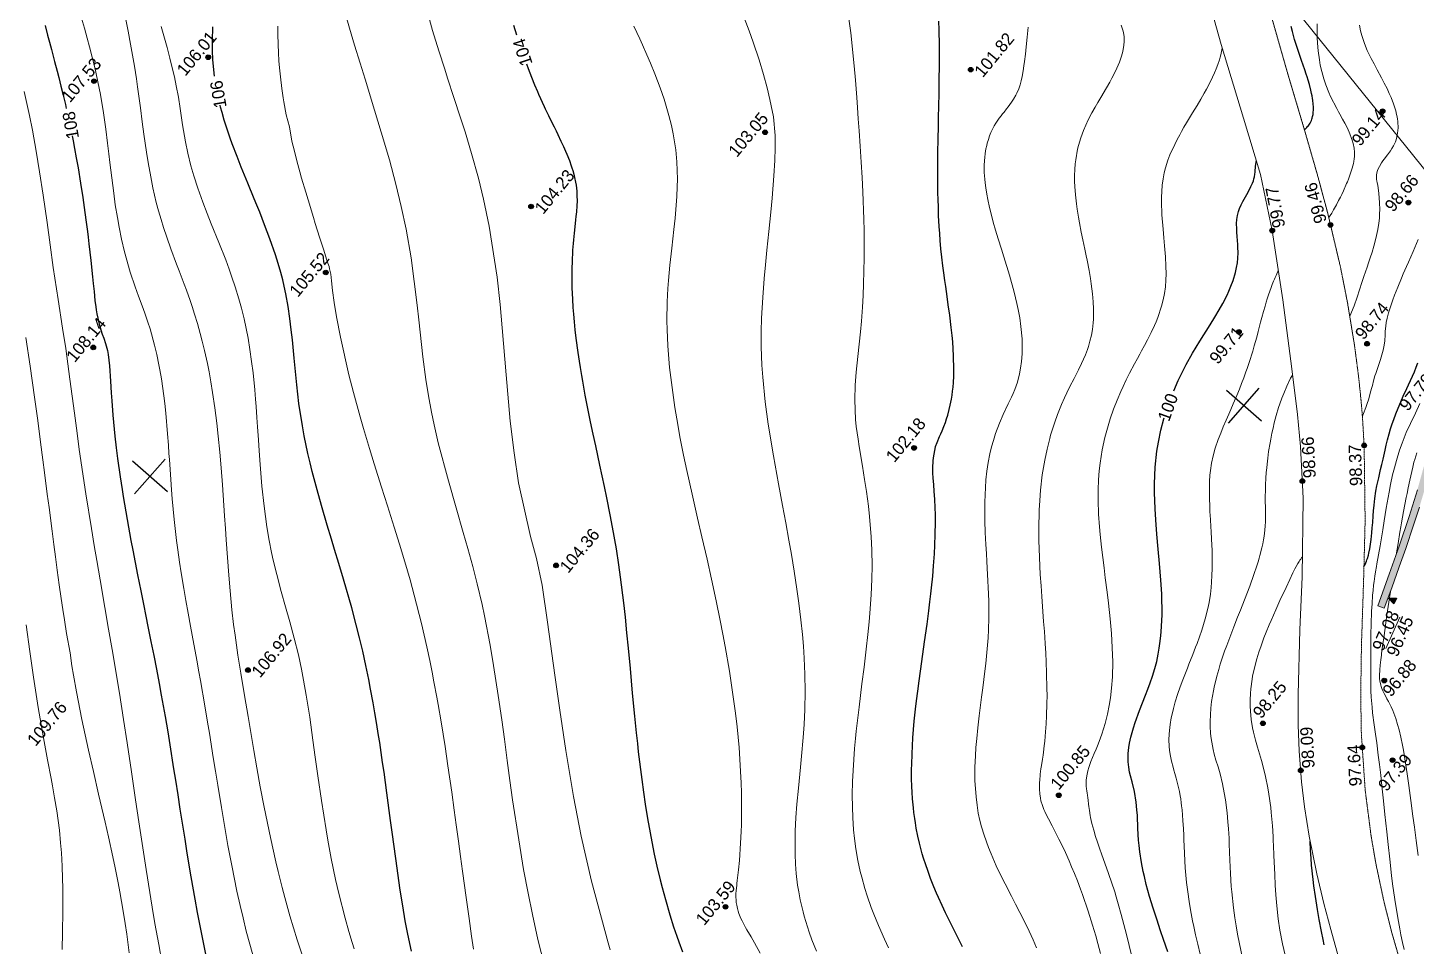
# Model space of a CAD drawing. Header units: millimetres. Extents: x -2893842 to -949497, y -1203244 to 262218.
# Drawn here: x -2552736 to -2463181, y -466476 to -407266 of the extents above; entities that cross this region are included whole.
import ezdxf

# ---------------------------------------------------------------- set-up
doc = ezdxf.new("R2010")
doc.units = ezdxf.units.MM
doc.linetypes.add('g5_05x2', pattern=[3.5, 2.5, -1])
doc.layers.get('0').update_dxf_attribs({"lineweight": 5})
for name, color, linetype in [('!!!_ Размеры', 7, 'Continuous'), ('02_сетка', 253, 'Continuous'), ('06_Инженерно-технические сооружения', 253, 'Continuous'), ('07_Объекты электропередачи', 253, 'Continuous'), ('10_Границы покрытий и угодий', 253, 'Continuous'), ('19_Горизонтали', 253, 'Continuous'), ('61_Отметки высоты поверхности', 253, 'Continuous')]:
    doc.layers.add(name, color=color, linetype=linetype)
doc.styles.add('LIKE17', font='d431.shx')
doc.styles.add('LIKE36', font='pragmai.shx')
doc.linetypes.add('g5_280_1', pattern='A,0.001,[21,GUGK_2005.shx,S=1,R=180,X=0,Y=0],2', length=2.001)

# ---------------------------------------------------------------- blocks, each defined once
blk = doc.blocks.new('BL_333')
at = {"color": 0}
for p, q in [((0, -3), (0, 3)), ((-3, 0), (3, 0))]:
    blk.add_line(p, q, dxfattribs=at)
blk = doc.blocks.new('g5_330')
blk.add_hatch(color=0).paths.add_polyline_path([(-0.15, 0, 1), (0.15, 0, 1)])
at = {"color": 0}
blk.add_circle((0, 0), 0.15, dxfattribs=at)
blk = doc.blocks.new('g5_330a')
blk.add_hatch(color=0).paths.add_polyline_path([(0, 0), (-0.2, 0.5), (0.2, 0.5)])
at = {"color": 0}
blk.add_lwpolyline([(0, 0), (-0.2, 0.5), (0.2, 0.5)], close=True, dxfattribs=at)
blk = doc.blocks.new('Топо_07.04.17')
at = {"layer": '06_Инженерно-технические сооружения', "linetype": 'Continuous', "lineweight": 20}
blk.add_hatch(color=7, dxfattribs=at).paths.add_polyline_path([(-571174, -269140), (-570555, -267899), (-569916, -266604), (-569370, -265481), (-568692, -264038), (-568188, -262920), (-567514, -261340), (-567130, -260373), (-566699, -259252), (-566249, -258047), (-565701, -256566), (-565158, -255111), (-564813, -254217), (-564221, -252766), (-563524, -251144), (-562521, -248923), (-561143, -245949), (-560430, -244421), (-559456, -242299), (-558620, -240416), (-557850, -238583), (-556978, -236387), (-556080, -234002), (-555261, -231744), (-554302, -228982), (-553449, -226466), (-552650, -224066), (-551761, -221391), (-551121, -219484), (-550554, -217820), (-550108, -216533), (-549378, -214484), (-548813, -212942), (-548178, -211272), (-547212, -208852), (-546577, -207357), (-546029, -206086), (-545142, -204174), (-544384, -202603), (-543751, -201340), (-542979, -199841), (-542028, -198074), (-540941, -196110), (-539889, -194297), (-539098, -192934), (-538087, -191262), (-537333, -190013), (-536314, -188362), (-535224, -186609), (-533956, -184582), (-534338, -184343), (-535389, -186024), (-536820, -188324), (-537943, -190154), (-539485, -192705), (-540855, -195066), (-542032, -197142), (-543186, -199277), (-545214, -203287), (-546680, -206458), (-547712, -208888), (-548684, -211333), (-549756, -214206), (-550376, -215939), (-551128, -218105), (-551734, -219892), (-552569, -222393), (-553592, -225469), (-554331, -227669), (-555126, -230008), (-555990, -232458), (-557176, -235664), (-558291, -238472), (-559500, -241298), (-560661, -243853), (-562028, -246781), (-563417, -249802), (-564580, -252459), (-565481, -254699), (-566520, -257480), (-567439, -259930), (-568196, -261805), (-568918, -263447), (-569776, -265287), (-570613, -267003), (-571577, -268939)])
at = {"layer": '02_сетка', "color": 3, "linetype": 'Continuous'}
for p, q in [((-650440, -252745), (-648219, -250728)), ((-648321, -252847), (-650338, -250626)), ((-579812, -256164), (-577591, -254148)), ((-577693, -256267), (-579710, -254045))]:
    blk.add_line(p, q, dxfattribs=at)
at = {"layer": '06_Инженерно-технические сооружения', "color": 7, "linetype": 'Continuous', "lineweight": 20}
for points in [[(-568196, -261805), (-568918, -263447), (-569776, -265287), (-570613, -267003), (-571577, -268939), (-571174, -269140), (-570555, -267899), (-569916, -266604), (-569370, -265481), (-568692, -264038), (-568188, -262920)], [(-571364, -271737), (-570243, -269835)]]:
    blk.add_lwpolyline(points, dxfattribs=at)
at = {"layer": '06_Инженерно-технические сооружения', "color": 7, "linetype": 'g5_280_1', "lineweight": 20}
blk.add_lwpolyline([(-571174, -269140), (-570555, -267899), (-569916, -266604), (-569370, -265481), (-568692, -264038), (-568188, -262920)], dxfattribs=at)
at = {"layer": '07_Объекты электропередачи', "color": 7, "linetype": 'Continuous', "lineweight": 20}
blk.add_lwpolyline([(-307031, -727325), (-304847, -658632), (-420356, -469373), (-603704, -181090), (-608409, -171240)], dxfattribs=at)
at = {"layer": '10_Границы покрытий и угодий', "color": 7, "linetype": 'Continuous', "lineweight": 20}
blk.add_lwpolyline([(-576651, -291171), (-576947, -289340), (-577192, -287630), (-577425, -285682), (-577637, -283202), (-577724, -281281), (-577736, -279660), (-577668, -277683), (-577540, -275994), (-577329, -274039), (-576740, -269924), (-576211, -266544), (-575569, -261516), (-575366, -258176), (-575331, -256106), (-575356, -253141), (-575438, -248666), (-575617, -244145), (-575958, -240473), (-576644, -236742), (-577539, -231859), (-578182, -227815)], dxfattribs=at)
at = {"layer": '10_Границы покрытий и угодий', "color": 7, "linetype": 'g5_05x2', "lineweight": 20}
blk.add_lwpolyline([(-572770, -291636), (-573047, -290011), (-573329, -287955), (-573571, -285449), (-573679, -283591), (-573722, -280639), (-573558, -277023), (-573320, -274553), (-572905, -271327), (-572263, -266959), (-571770, -263415), (-571284, -258572), (-571189, -256775), (-571155, -255606), (-571141, -254172), (-571174, -252100), (-571315, -249278), (-571510, -246947), (-571929, -243444), (-572313, -240897), (-572832, -237836), (-573485, -234176), (-574369, -228863)], dxfattribs=at)
at = {"layer": '19_Горизонтали', "color": 252, "linetype": 'Continuous', "lineweight": 20}
for points in [[(-572377, -291155), (-572431, -290687), (-572480, -290184), (-572512, -289808), (-572561, -289088), (-572617, -287883), (-572642, -286857), (-572650, -286317), (-572654, -285257), (-572651, -284301), (-572644, -283479), (-572633, -282367), (-572625, -281488), (-572619, -280507), (-572618, -279823), (-572621, -279126), (-572627, -278507), (-572641, -277707), (-572655, -277160), (-572671, -276554), (-572682, -275764), (-572681, -275400), (-572662, -274757), (-572628, -274336), (-572605, -274106), (-572580, -273862), (-572524, -273319), (-572470, -272812), (-572427, -272423), (-572371, -271940), (-572321, -271513), (-572218, -270696), (-572136, -270095), (-572009, -269251), (-571930, -268775), (-571831, -268236), (-571769, -267930), (-571696, -267598), (-571638, -267351), (-571553, -267020), (-571481, -266762), (-571375, -266408), (-571326, -266246), (-570994, -265124), (-570710, -264111), (-570553, -263544), (-570330, -262752), (-570330, -262752), (-570030, -261741), (-569876, -261259), (-569670, -260658), (-569513, -260233), (-569327, -259763), (-569053, -259137), (-568839, -258700), (-568490, -258059), (-568165, -257514), (-567764, -256871), (-567400, -256284)], [(-570027, -265803), (-569826, -265103), (-569618, -264386), (-569522, -264059), (-569450, -263812), (-569232, -263083), (-568961, -262207), (-568885, -261965), (-568768, -261601), (-568615, -261136), (-568519, -260851), (-568330, -260318), (-568212, -260011), (-568142, -259843), (-567957, -259430)], [(-571270, -250181), (-570918, -249560), (-570653, -249035), (-570239, -248122), (-570068, -247743), (-569807, -247182), (-569674, -246902), (-569536, -246606), (-569377, -246257), (-569214, -245883), (-569026, -245411), (-568834, -244843), (-568723, -244437), (-568655, -244122), (-568608, -243850), (-568569, -243567), (-568530, -243154), (-568510, -242516), (-568524, -242012), (-568536, -241828), (-568543, -241740), (-568551, -241612), (-568550, -241506), (-568537, -241394), (-568525, -241333), (-568492, -241218), (-568452, -241117), (-568393, -240999), (-568273, -240809), (-568112, -240601), (-568011, -240485), (-567912, -240377), (-567681, -240130), (-567462, -239889), (-567344, -239748), (-567233, -239601), (-567146, -239468), (-567074, -239343), (-567014, -239220), (-566941, -239045), (-566868, -238813), (-566830, -238643), (-566801, -238465), (-566789, -238355), (-566779, -238220), (-566775, -238047), (-566777, -237910), (-566785, -237766), (-566798, -237616), (-566831, -237361), (-566923, -236895), (-567032, -236485), (-567118, -236202), (-567224, -235886), (-567361, -235509), (-567500, -235146), (-567712, -234611), (-567879, -234194), (-568020, -233828), (-568146, -233480), (-568211, -233288), (-568346, -232830), (-568459, -232307), (-568505, -231987), (-568537, -231622)], [(-571186, -256677), (-571098, -256524), (-570894, -256147), (-570777, -255903), (-570685, -255693), (-570588, -255462), (-570509, -255264), (-570396, -254973), (-570322, -254783), (-570216, -254512), (-570088, -254203), (-570021, -254049), (-569794, -253566), (-569614, -253190), (-569371, -252610), (-569272, -252293), (-569208, -252014), (-569140, -251634), (-569101, -251413), (-569037, -251098), (-568975, -250864), (-568888, -250595), (-568758, -250257), (-568381, -249447), (-568241, -249172), (-567983, -248685), (-567671, -248121), (-567531, -247872), (-567268, -247415), (-567114, -247150), (-566736, -246503), (-566317, -245780)], [(-571896, -243718), (-571799, -243602), (-571676, -243450), (-571537, -243269), (-571385, -243061), (-571311, -242956), (-571142, -242708), (-571006, -242500), (-570899, -242332), (-570766, -242114), (-570504, -241662), (-570445, -241556), (-570363, -241404), (-570236, -241157), (-570143, -240969), (-570032, -240723), (-569974, -240582), (-569923, -240443), (-569881, -240314), (-569837, -240152), (-569805, -240001), (-569780, -239816), (-569772, -239724), (-569768, -239454), (-569768, -239454), (-569793, -239156), (-569829, -238934), (-569854, -238814), (-569933, -238506), (-570052, -238136), (-570177, -237799), (-570291, -237516), (-570430, -237185), (-570505, -237009), (-570597, -236788), (-570903, -235977), (-570988, -235706), (-571124, -235192), (-571124, -235192), (-571207, -234799), (-571284, -234314), (-571331, -233886), (-571354, -233544), (-571366, -232955), (-571351, -232476), (-571325, -232096), (-571299, -231822), (-571222, -231226)]]:
    blk.add_lwpolyline(points, dxfattribs=at)
at = {"layer": '19_Горизонтали', "color": 42, "linetype": 'Continuous', "lineweight": 20}
for points in [[(-605418, -287295), (-605615, -286711), (-605615, -286711), (-605903, -285784), (-606112, -285039), (-606228, -284587), (-606403, -283819), (-606503, -283316), (-606623, -282586), (-606674, -282206), (-606748, -281483), (-606792, -280728), (-606805, -280047), (-606798, -279488), (-606762, -278682), (-606711, -278028), (-606627, -277230), (-606513, -276386), (-606400, -275676), (-606276, -274981), (-606141, -274287), (-606010, -273656), (-605908, -273186), (-605560, -271677), (-605202, -270197), (-604945, -269137), (-604674, -267996), (-604466, -267086), (-604289, -266269), (-604180, -265735), (-603962, -264560), (-603802, -263551), (-603692, -262710), (-603593, -261703), (-603536, -260815), (-603517, -260323), (-603500, -259525), (-603500, -258860), (-603517, -257911), (-603545, -257130), (-603586, -256259), (-603654, -254979), (-603675, -254498), (-603691, -253659), (-603686, -253220), (-603597, -251957), (-603460, -251009), (-603304, -250179), (-603093, -249197), (-602745, -247636), (-602606, -246963), (-602436, -246062), (-602310, -245325), (-602192, -244580), (-602077, -243771), (-601966, -242911), (-601775, -241166), (-601708, -240431), (-601572, -238685), (-601512, -237751), (-601457, -236778), (-601405, -235732), (-601362, -234755), (-601330, -233980), (-601302, -233239), (-601278, -232598), (-601240, -231484), (-601214, -230557), (-601193, -228405), (-601224, -226899)], [(-613676, -286706), (-613977, -285993), (-614150, -285603), (-614371, -285105), (-614439, -284945), (-614606, -284512), (-614660, -284352), (-614695, -284237), (-614753, -284021), (-614787, -283862), (-614817, -283688), (-614839, -283469), (-614846, -283285), (-614841, -283106), (-614829, -282951), (-614802, -282736), (-614765, -282519), (-614735, -282370), (-614693, -282178), (-614668, -282067), (-614623, -281880), (-614467, -281202), (-614343, -280618), (-614135, -279516), (-614016, -278781), (-613953, -278357), (-613861, -277669), (-613784, -277006), (-613713, -276291), (-613660, -275668), (-613632, -275288), (-613539, -273385), (-613516, -272046), (-613518, -271151), (-613547, -269779), (-613601, -268427), (-613697, -266812), (-613756, -266010), (-613830, -265097), (-613945, -263827), (-614087, -262401), (-614226, -261092), (-614391, -259610), (-614531, -258381), (-614708, -256810), (-614873, -255253), (-614970, -254243), (-615071, -253044), (-615127, -252252), (-615188, -251123), (-615232, -248540), (-615232, -248540), (-615185, -247122), (-615114, -246090), (-615059, -245517), (-614906, -244308), (-614767, -243467), (-614668, -242945), (-614463, -241970), (-614222, -240912), (-613948, -239723), (-613792, -239016), (-613674, -238447), (-613524, -237640), (-613425, -237009), (-613362, -236521), (-613270, -235416), (-613256, -234642), (-613271, -234114), (-613305, -233580), (-613356, -233046), (-613443, -232383), (-613546, -231767), (-613634, -231307), (-613802, -230545), (-614042, -229606), (-614244, -228892), (-614410, -228341), (-614624, -227663), (-614757, -227255), (-615038, -226416)], [(-607919, -226666), (-607692, -227553), (-607516, -228292), (-607262, -229475), (-607084, -230438), (-606950, -231316), (-606856, -232088), (-606814, -232511), (-606761, -233232), (-606772, -234443), (-606865, -235225), (-606988, -236027), (-606988, -236027), (-607158, -237007), (-607435, -238427), (-607621, -239312), (-607886, -240535), (-608147, -241726), (-608344, -242643), (-608524, -243515), (-608755, -244718), (-608979, -246051), (-609097, -246896), (-609209, -247879), (-609299, -249048), (-609334, -249822), (-609355, -251434), (-609323, -252882), (-609220, -254948), (-609095, -256784), (-608992, -258202), (-608911, -259328), (-608835, -260468), (-608780, -261387), (-608724, -262474), (-608679, -263663), (-608657, -264577), (-608648, -265654), (-608659, -266592), (-608680, -267363), (-608715, -268133), (-608786, -269169), (-608891, -270266), (-609041, -271429), (-609197, -272388), (-609348, -273198), (-609348, -273198), (-609591, -274381), (-609741, -275077), (-610032, -276421), (-610241, -277435), (-610401, -278279), (-610545, -279152), (-610642, -279850), (-610724, -280613), (-610771, -281265), (-610792, -281861), (-610788, -282615), (-610767, -283056), (-610724, -283588), (-610630, -284365), (-610586, -284653), (-610384, -285710), (-610265, -286225), (-610066, -286984)], [(-623268, -285408), (-623357, -284937), (-623978, -280875), (-624296, -277904), (-624499, -275314), (-624665, -272307), (-624765, -269687), (-624829, -267405), (-624905, -263965), (-624978, -261547), (-625154, -259805), (-625379, -258344), (-625747, -254812), (-625821, -252876), (-625829, -250803), (-625765, -247817), (-625673, -244764), (-625642, -243265), (-625635, -241499), (-625635, -241499), (-625760, -238170), (-625928, -236402), (-626110, -235006), (-626370, -233376), (-626628, -231959), (-626810, -231026), (-627089, -229660), (-627355, -228380), (-627475, -227797), (-627723, -226560), (-627968, -225222), (-628161, -224009)], [(-633515, -223008), (-633285, -224477), (-633086, -225585), (-632861, -226787), (-632657, -227854), (-632268, -229893), (-631996, -231367), (-631683, -233195), (-631443, -234791), (-631257, -236259), (-631111, -237753), (-630999, -239623), (-630958, -242707), (-630962, -243645), (-630964, -246049), (-630936, -247523), (-630890, -248600), (-630817, -249662), (-630739, -250492), (-630602, -251676), (-630233, -254186), (-629933, -255979), (-629656, -257598), (-629481, -258652), (-629295, -259847), (-629134, -260997), (-628974, -262342), (-628899, -263099), (-628749, -265013), (-628673, -266347), (-628593, -268297), (-628548, -269883), (-628519, -271141), (-628491, -272522), (-628462, -273822), (-628430, -275083), (-628336, -277696), (-628234, -279625), (-628124, -281179), (-628001, -282579), (-627824, -284217), (-627594, -285922)], [(-632015, -284364), (-632049, -283529), (-632089, -282362), (-632128, -281004), (-632168, -279289), (-632188, -278331), (-632209, -277328), (-632230, -276267), (-632250, -275330), (-632279, -274154), (-632328, -272442), (-632374, -271177), (-632448, -269561), (-632512, -268431), (-632541, -267967), (-632613, -266945), (-632662, -266330), (-632730, -265555), (-632816, -264665), (-632992, -263118), (-633250, -261249), (-633410, -260240), (-633612, -259052), (-633822, -257893), (-634038, -256750), (-634309, -255353), (-634555, -254097), (-634856, -252547), (-635046, -251543), (-635289, -250205), (-635421, -249440), (-635677, -247831), (-635840, -246676), (-636112, -244205), (-636209, -242859), (-636252, -241928), (-636271, -241156), (-636275, -240524), (-636274, -240100), (-636281, -239918), (-636300, -239743), (-636325, -239591), (-636369, -239359), (-636409, -239159), (-636466, -238876), (-636538, -238513), (-636711, -237646), (-636891, -236729), (-636968, -236328), (-637186, -235162), (-637279, -234645), (-637436, -233719), (-637503, -233304), (-637612, -232587), (-637700, -231956), (-637786, -231283), (-637844, -230361), (-637958, -229562), (-638014, -228709), (-638028, -228443), (-638049, -227843), (-638060, -227075), (-638057, -226692), (-638042, -226077), (-638014, -225512), (-637979, -225012), (-637910, -224309), (-637851, -223826)], [(-639673, -283475), (-639757, -283048), (-639887, -282333), (-640031, -281446), (-640251, -279820), (-640353, -278903), (-640479, -277518), (-640565, -276335), (-640605, -275657), (-640694, -273741), (-640744, -272137), (-640772, -270913), (-640796, -269805), (-640836, -268308), (-640897, -266886), (-640958, -265905), (-641016, -265177), (-641111, -264244), (-641256, -263136), (-641418, -262073), (-641581, -261081), (-641747, -260058), (-641915, -258944), (-642035, -258002), (-642090, -257481), (-642154, -256699), (-642201, -255810), (-642220, -255136), (-642228, -254467), (-642216, -253172), (-642172, -251766), (-642135, -250879), (-642103, -250171), (-642065, -249340), (-642039, -248727), (-642012, -248031), (-641996, -247553), (-641980, -246939), (-641968, -245852), (-641974, -245115), (-641996, -244321), (-642033, -243583), (-642080, -242948), (-642141, -242332), (-642229, -241630), (-642328, -240996), (-642478, -240201), (-642619, -239557), (-642744, -239031), (-642899, -238418), (-643214, -237244), (-643557, -235995), (-643743, -235304), (-643936, -234556), (-644159, -233607), (-644326, -232791), (-644440, -232126), (-644551, -231294), (-644617, -230563), (-644676, -229454), (-644716, -228386), (-644750, -227650), (-644801, -226905), (-644857, -226312), (-644937, -225635), (-645012, -225077), (-645114, -224384), (-645259, -223465), (-645335, -222996)], [(-643005, -283678), (-643258, -282483), (-643551, -280890), (-643744, -279692), (-643841, -279025), (-643981, -277977), (-644059, -277338), (-644233, -275737), (-644412, -273741), (-644512, -272417), (-644596, -271172), (-644664, -270034), (-644782, -267834), (-644851, -266447), (-644922, -264999), (-644982, -263820), (-645027, -262510), (-645038, -261821), (-645039, -260882), (-645022, -259650), (-644994, -258631), (-644951, -257486), (-644901, -256340), (-644868, -255614), (-644829, -254799), (-644739, -252789), (-644699, -251704), (-644671, -250683), (-644655, -249641), (-644654, -248808), (-644667, -247809), (-644700, -246813), (-644735, -246119), (-644780, -245453), (-644825, -244908), (-644912, -244063), (-644989, -243446), (-645061, -242943), (-645170, -242271), (-645282, -241671), (-645386, -241162), (-645477, -240751), (-645636, -240071), (-645736, -239659), (-645961, -238766), (-646072, -238327), (-646325, -237307), (-646506, -236529), (-646645, -235882), (-646749, -235348), (-646849, -234770), (-646928, -234230), (-647039, -233272), (-647100, -232556), (-647159, -231608), (-647189, -230932), (-647223, -229774), (-647240, -228962), (-647256, -228056), (-647268, -227446), (-647287, -226695), (-647304, -226170), (-647339, -225345), (-647422, -223909), (-647486, -223045), (-647550, -222293)], [(-650375, -221874), (-650269, -222544), (-650164, -223212), (-650079, -223774), (-649982, -224453), (-649893, -225145), (-649727, -226914), (-649667, -228110), (-649639, -229167), (-649626, -230072), (-649621, -230769), (-649617, -231335), (-649617, -231335), (-649609, -232336), (-649592, -233333), (-649571, -234077), (-649533, -234905), (-649492, -235542), (-649492, -235542), (-649424, -236329), (-649424, -236329), (-649329, -237152), (-649105, -238513), (-648892, -239484), (-648744, -240097), (-648585, -240748), (-648467, -241242), (-648336, -241830), (-648246, -242277), (-648071, -243359), (-648071, -243359), (-647998, -243966), (-647936, -244657), (-647913, -244972), (-647881, -245556), (-647851, -246669), (-647849, -247177), (-647854, -247785), (-647888, -249137), (-647916, -249859), (-647940, -250405), (-647957, -250785), (-648016, -252084), (-648042, -252741), (-648063, -253335), (-648091, -254674), (-648085, -256023), (-648073, -256632), (-648047, -257446), (-648019, -258137), (-647968, -259156), (-647922, -259950), (-647870, -260765), (-647813, -261610), (-647771, -262217), (-647657, -263844), (-647606, -264600), (-647568, -265182), (-647474, -266817), (-647419, -267884), (-647384, -268607), (-647311, -270193), (-647270, -271080), (-647227, -272008), (-647155, -273450), (-647057, -275157), (-647006, -275934), (-646908, -277258), (-646760, -278926), (-646662, -279867), (-646567, -280678), (-646453, -281562), (-646217, -283129)], [(-652087, -282903), (-652167, -281776), (-652252, -280407), (-652311, -279350), (-652425, -276891), (-652543, -273770), (-652591, -272344), (-652653, -270519), (-652721, -268626), (-652781, -267105), (-652858, -265400), (-653009, -262540), (-653083, -261223), (-653166, -259803), (-653270, -257994), (-653342, -256729), (-653396, -255744), (-653454, -254633), (-653559, -252373), (-653660, -249489), (-653686, -248427), (-653708, -247138), (-653743, -244919), (-653797, -242921), (-653850, -241598), (-653931, -239738), (-654002, -237650), (-654042, -236167), (-654079, -234725), (-654131, -232939), (-654189, -231423), (-654256, -230062), (-654345, -228693), (-654423, -227727), (-654583, -226156)], [(-595926, -288372), (-596088, -287846), (-596380, -286971), (-596741, -285980), (-596957, -285414), (-597161, -284880), (-597481, -284038), (-597749, -283301), (-597912, -282824), (-598165, -282021), (-598287, -281587), (-598478, -280777), (-598578, -280232), (-598637, -279807), (-598683, -279318), (-598710, -278807), (-598713, -278260), (-598659, -277199), (-598563, -276346), (-598454, -275633), (-598360, -275109), (-598244, -274524), (-598095, -273844), (-597920, -273096), (-597631, -271922), (-597483, -271327), (-597226, -270269), (-597114, -269788), (-596914, -268862), (-596780, -268161), (-596695, -267664), (-596585, -266889), (-596515, -266274), (-596474, -265848), (-596432, -265347), (-596352, -264107), (-596307, -263270), (-596281, -262759), (-596249, -262176), (-596201, -261406), (-596140, -260637), (-596076, -259987), (-596012, -259461), (-595940, -258962), (-595871, -258545), (-595771, -258035), (-595642, -257470), (-595497, -256937), (-595328, -256401), (-595170, -255961), (-595010, -255564), (-594816, -255129), (-594495, -254495), (-594188, -253965), (-593790, -253327), (-593543, -252926), (-593411, -252702), (-593272, -252450), (-593049, -251990), (-592848, -251476), (-592740, -251136), (-592630, -250710), (-592536, -250229), (-592490, -249906), (-592454, -249580), (-592430, -249254), (-592413, -248465), (-592431, -247905), (-592470, -247353), (-592508, -246967), (-592603, -246213), (-592785, -245079), (-593007, -243883), (-593108, -243357), (-593235, -242686), (-593339, -242110), (-593430, -241570), (-593512, -241020), (-593564, -240607), (-593618, -240085), (-593644, -239745), (-593664, -239322), (-593668, -239002), (-593665, -238759), (-593645, -238328), (-593598, -237878), (-593549, -237561), (-593510, -237367), (-593453, -237126), (-593369, -236830), (-593297, -236618), (-593240, -236468), (-593141, -236234), (-593035, -236017), (-592927, -235820), (-592777, -235578), (-592668, -235418), (-592548, -235258), (-592440, -235126), (-592287, -234951), (-592161, -234819), (-592047, -234704), (-591939, -234598), (-591758, -234420), (-591637, -234298), (-591512, -234165), (-591391, -234030), (-591239, -233845), (-591068, -233612), (-590981, -233476), (-590831, -233215), (-590718, -232980), (-590611, -232719), (-590517, -232444), (-590416, -232093), (-590333, -231773), (-590269, -231518), (-590156, -231054), (-590048, -230582), (-589916, -229980), (-589786, -229341)], [(-656271, -241920), (-656200, -243792), (-656141, -245808), (-656107, -247335), (-656081, -248735), (-656063, -249899), (-656051, -250717), (-656031, -252122), (-656019, -252978), (-655996, -254523), (-655980, -255395), (-655965, -256199), (-655946, -257070), (-655922, -258013), (-655896, -258906), (-655873, -259615), (-655849, -260289), (-655812, -261186), (-655717, -262459), (-655706, -263290), (-655668, -263908), (-655593, -265006), (-655447, -266804), (-655249, -268816), (-655094, -270225), (-654923, -271712), (-654712, -273560), (-654608, -274508), (-654472, -275821), (-654402, -276558), (-654319, -277531), (-654273, -278129), (-654193, -279386), (-654155, -280190), (-654131, -280885), (-654114, -282105)], [(-658394, -281393), (-658251, -280302), (-658075, -278936), (-657997, -278294), (-657905, -277464), (-657847, -276860), (-657782, -276066), (-657732, -275200), (-657710, -274552), (-657703, -273733), (-657732, -272467), (-657771, -271635), (-657819, -270838), (-657851, -270366), (-657942, -269136), (-658047, -267702), (-658164, -265719), (-658248, -263735), (-658302, -262074), (-658346, -260343)], [(-583796, -229894), (-583755, -230079), (-583721, -230294), (-583706, -230493), (-583705, -230644), (-583712, -230769), (-583732, -230952), (-583775, -231186), (-583848, -231455), (-583920, -231663), (-584033, -231935), (-584181, -232236), (-584389, -232605), (-584553, -232867), (-584783, -233209), (-584951, -233447), (-585197, -233783), (-585634, -234366), (-585860, -234667), (-586062, -234939), (-586311, -235287), (-586603, -235717), (-586796, -236025), (-586989, -236360), (-587210, -236800), (-587416, -237294), (-587494, -237511), (-587692, -238187), (-587748, -238431), (-587819, -238800), (-587875, -239168), (-587920, -239562), (-587945, -239878), (-587969, -240423), (-587971, -241000), (-587963, -241357), (-587940, -241865), (-587915, -242252), (-587868, -242850), (-587822, -243358), (-587764, -243966), (-587723, -244405), (-587697, -244687), (-587641, -245376), (-587610, -245887), (-587595, -246240), (-587586, -246897), (-587600, -247411), (-587631, -247850), (-587664, -248152), (-587718, -248520), (-587759, -248745), (-587858, -249170), (-587962, -249527), (-587962, -249527), (-588099, -249910), (-588237, -250231), (-588328, -250421), (-588492, -250738), (-588797, -251264), (-589036, -251645), (-589390, -252184), (-589709, -252666), (-589959, -253052), (-590145, -253350), (-590377, -253743), (-590710, -254359), (-590946, -254835), (-591300, -255632), (-591389, -255850), (-591634, -256502), (-591864, -257196), (-592003, -257663), (-592124, -258114), (-592349, -259083), (-592477, -259739), (-592581, -260363), (-592742, -261565), (-592818, -262289), (-592866, -262831), (-592975, -264487), (-593012, -265228), (-593041, -265902), (-593104, -267518), (-593131, -268164), (-593167, -268947), (-593201, -269574), (-593234, -270115), (-593288, -270853), (-593378, -271843), (-593427, -272295), (-593488, -272789), (-593600, -273577), (-593685, -274094), (-593780, -274607), (-593902, -275197), (-593970, -275498), (-594064, -275887), (-594111, -276069), (-594183, -276341), (-594286, -276720), (-594347, -276950), (-594426, -277268), (-594517, -277703), (-594530, -277773), (-594563, -277987), (-594589, -278236), (-594603, -278533), (-594594, -278810), (-594577, -278986), (-594519, -279305), (-594453, -279557), (-594409, -279702), (-594321, -279957), (-594232, -280194), (-594043, -280671), (-593970, -280857), (-593834, -281212), (-593704, -281566), (-593561, -281967), (-593388, -282481), (-593210, -283037), (-593091, -283431), (-592958, -283893), (-592825, -284377), (-592680, -284944), (-592595, -285292), (-592347, -286411), (-592170, -287325), (-592048, -288037), (-591969, -288541), (-591874, -289207)], [(-589893, -289617), (-590063, -288184), (-590255, -286845), (-590371, -286141), (-590453, -285685), (-590515, -285359), (-590771, -284147), (-590936, -283455), (-591070, -282900), (-591175, -282452), (-591265, -282041), (-591340, -281662), (-591413, -281243), (-591474, -280805), (-591514, -280411), (-591523, -280287), (-591539, -279959), (-591545, -279704), (-591547, -279556), (-591549, -279295), (-591551, -279130), (-591553, -278976), (-591557, -278828), (-591562, -278680), (-591566, -278556), (-591569, -278382), (-591560, -278221), (-591531, -278003), (-591531, -278003), (-591462, -277716), (-591353, -277400), (-591266, -277196), (-591087, -276833), (-590955, -276590), (-590818, -276348), (-590671, -276090), (-590548, -275872), (-590411, -275617), (-590190, -275172), (-589896, -274493), (-589688, -273932), (-589512, -273379), (-589376, -272887), (-589236, -272285), (-589101, -271573), (-588969, -270618), (-588836, -268795), (-588812, -267827), (-588810, -266823), (-588818, -266110), (-588834, -265172), (-588845, -264513), (-588854, -263857), (-588857, -263180), (-588850, -262357), (-588838, -261864), (-588801, -261053), (-588731, -260155), (-588653, -259483), (-588555, -258836), (-588449, -258281), (-588336, -257784), (-588226, -257362), (-588103, -256944), (-587843, -256180), (-587615, -255598), (-587362, -255018), (-587074, -254419), (-586792, -253881), (-586497, -253359), (-586310, -253047), (-586057, -252642), (-585788, -252234), (-585408, -251680), (-585182, -251360), (-584996, -251095), (-584860, -250903), (-584632, -250575), (-584401, -250237), (-584236, -249988), (-584105, -249784), (-583847, -249362), (-583721, -249143), (-583581, -248885), (-583250, -248183), (-583102, -247795), (-582977, -247398), (-582872, -246975), (-582790, -246537), (-582733, -246135), (-582683, -245645), (-582645, -245055), (-582620, -244339), (-582609, -243814), (-582598, -243260), (-582566, -242338), (-582552, -242091), (-582523, -241716), (-582465, -241188), (-582413, -240844), (-582334, -240438), (-582235, -240043), (-582115, -239658), (-581997, -239344), (-581786, -238874), (-581620, -238554), (-581238, -237910), (-581045, -237617), (-580847, -237331), (-580710, -237140), (-580519, -236880), (-580317, -236612), (-579867, -236030), (-579520, -235583), (-579234, -235209), (-578972, -234856), (-578797, -234613), (-578565, -234274), (-578318, -233888), (-578163, -233626), (-578027, -233380), (-577891, -233110), (-577757, -232815), (-577694, -232661), (-577635, -232504), (-577498, -232086)], [(-585483, -289978), (-585575, -289302), (-585648, -288689), (-585704, -288139), (-585737, -287773), (-585772, -287301), (-585809, -286657), (-585836, -285743), (-585838, -285286), (-585831, -284802), (-585815, -284326), (-585792, -283870), (-585760, -283378), (-585695, -282496), (-585676, -282223), (-585649, -281821), (-585621, -281290), (-585608, -280935), (-585601, -280588), (-585601, -280332), (-585604, -280130), (-585611, -279883), (-585621, -279673), (-585640, -279391), (-585684, -278956), (-585746, -278528), (-585799, -278217), (-585837, -277999), (-585884, -277715), (-585918, -277487), (-585942, -277286), (-585961, -277067), (-585972, -276692), (-585965, -276418), (-585932, -276012), (-585881, -275659), (-585833, -275411), (-585745, -275041), (-585626, -274629), (-585515, -274301), (-585415, -274031), (-585248, -273621), (-585050, -273177), (-584820, -272696), (-584600, -272261), (-584392, -271862), (-584225, -271548), (-584102, -271318), (-583780, -270712), (-583553, -270278), (-583432, -270042), (-583232, -269639), (-583040, -269234), (-582877, -268870), (-582732, -268528), (-582487, -267875), (-582365, -267499), (-582220, -266979), (-582123, -266560), (-582056, -266227), (-581982, -265797), (-581917, -265341), (-581877, -265019), (-581845, -264723), (-581798, -264199), (-581747, -263471), (-581717, -262973), (-581701, -262673), (-581676, -262202), (-581647, -261693), (-581622, -261313), (-581588, -260879), (-581563, -260609), (-581518, -260199), (-581458, -259769), (-581383, -259350), (-581320, -259069), (-581195, -258609), (-581033, -258135), (-580842, -257667), (-580586, -257123), (-580389, -256745), (-580175, -256355), (-579940, -255943), (-579740, -255596), (-579568, -255300), (-579374, -254962), (-579083, -254445), (-578870, -254056), (-578693, -253723), (-578505, -253358), (-578327, -253001), (-578225, -252790), (-578054, -252429), (-577742, -251729), (-577602, -251399), (-577383, -250861), (-577241, -250495), (-577147, -250251), (-577023, -249927), (-576909, -249634), (-576765, -249268), (-576626, -248930), (-576520, -248679), (-576428, -248470), (-576317, -248224), (-576213, -248007), (-576096, -247771), (-576002, -247590), (-575898, -247398), (-575824, -247267), (-575760, -247159), (-575692, -247045), (-575629, -246943), (-575570, -246850), (-575513, -246757)], [(-575353, -253520), (-575413, -253604), (-575508, -253740), (-575808, -254209), (-576063, -254656), (-576218, -254952), (-576387, -255298), (-576486, -255512), (-576705, -256025), (-576794, -256250), (-576907, -256548), (-576969, -256719), (-577109, -257125), (-577228, -257498), (-577297, -257727), (-577450, -258275), (-577555, -258686), (-577645, -259074), (-577692, -259291), (-577756, -259603), (-577823, -259966), (-577892, -260387), (-577937, -260700), (-577996, -261169), (-578028, -261462), (-578062, -261797), (-578083, -262005), (-578104, -262207), (-578151, -262600), (-578173, -262757), (-578214, -263010), (-578265, -263274), (-578310, -263471), (-578356, -263651), (-578423, -263891), (-578499, -264136), (-578588, -264399), (-578760, -264859), (-578826, -265022), (-578928, -265265), (-579037, -265515), (-579282, -266044), (-579637, -266760), (-579881, -267232), (-580411, -268225), (-580641, -268653), (-580962, -269254), (-581546, -270386), (-581719, -270737), (-582093, -271546), (-582229, -271860), (-582398, -272272), (-582650, -272958), (-582730, -273196), (-582925, -273867), (-583026, -274291), (-583169, -275140), (-583199, -275432), (-583225, -275901), (-583225, -276241), (-583174, -276952), (-583131, -277268), (-583068, -277654), (-582987, -278109), (-582908, -278564), (-582821, -279211), (-582796, -279459), (-582745, -280274), (-582735, -281114), (-582748, -281704), (-582766, -282140), (-582799, -282746), (-582824, -283127), (-582899, -284171), (-582958, -285017), (-583003, -285852), (-583016, -286216), (-583027, -287251), (-583012, -287895), (-582988, -288419), (-582954, -288951), (-582898, -289600), (-582807, -290425)], [(-580026, -290927), (-580143, -289915), (-580208, -289016), (-580232, -288282), (-580229, -287428), (-580206, -286722), (-580174, -286090), (-580131, -285406), (-580044, -284194), (-579997, -283531), (-579979, -283250), (-579965, -283014), (-579943, -282607), (-579928, -282267), (-579913, -281843), (-579905, -281418), (-579903, -281078), (-579905, -280810), (-579911, -280497), (-579921, -280213), (-579943, -279810), (-580008, -279070), (-580032, -278866), (-580159, -278017), (-580200, -277779), (-580311, -277132), (-580337, -276975), (-580385, -276669), (-580424, -276390), (-580454, -276146), (-580482, -275847), (-580509, -275310), (-580503, -274761), (-580483, -274440), (-580439, -274030), (-580377, -273636), (-580319, -273343), (-580165, -272732), (-580109, -272547), (-579989, -272183), (-579714, -271469), (-579527, -271043), (-579345, -270658), (-579104, -270176), (-578912, -269813), (-578671, -269375), (-578524, -269114), (-578150, -268470), (-577811, -267902), (-577322, -267099), (-577030, -266623), (-577030, -266623), (-576776, -266212), (-576626, -265979), (-576524, -265829), (-576524, -265829), (-576399, -265658), (-576295, -265529), (-576235, -265459), (-576172, -265390), (-576106, -265324), (-576048, -265268)], [(-570811, -285233), (-570824, -284257), (-570837, -283386), (-570848, -282681), (-570868, -281661), (-570893, -280686), (-570918, -279919), (-570988, -278388), (-571010, -278048), (-571057, -277517), (-571114, -277047), (-571172, -276682), (-571247, -276297), (-571288, -276116), (-571330, -275948), (-571380, -275767), (-571457, -275514), (-571587, -275150), (-571662, -274961), (-571735, -274779), (-571802, -274607), (-571861, -274439), (-571913, -274266), (-571942, -274147), (-571960, -274057), (-571976, -273950), (-571989, -273791), (-571989, -273613), (-571973, -273417), (-571915, -273063), (-571850, -272766), (-571769, -272425), (-571701, -272141), (-571674, -272030), (-571525, -271423), (-571430, -271042), (-571274, -270424), (-571181, -270064), (-571065, -269614), (-570845, -268785), (-570667, -268128)]]:
    blk.add_lwpolyline(points, dxfattribs=at)
at = {"layer": '19_Горизонтали', "color": 42, "linetype": 'Continuous', "lineweight": 30}
for points in [[(-622744, -225469), (-622623, -226117)], [(-642285, -226560), (-642281, -225938), (-642258, -225478), (-642214, -224923), (-642146, -224290), (-642024, -223392)], [(-652768, -222090), (-652682, -222724), (-652617, -223177), (-652543, -223678), (-652424, -224468), (-652331, -225095), (-652269, -225525), (-652192, -226076), (-652115, -226677), (-652043, -227282), (-652013, -227550)], [(-572820, -237912), (-572777, -237888), (-572729, -237856), (-572679, -237819), (-572642, -237790), (-572589, -237743), (-572556, -237712), (-572498, -237653), (-572402, -237533), (-572345, -237448), (-572308, -237384), (-572263, -237293), (-572234, -237227), (-572195, -237125), (-572156, -236996), (-572137, -236919), (-572122, -236849), (-572103, -236738), (-572087, -236619), (-572077, -236513), (-572068, -236342), (-572068, -236087), (-572072, -235966), (-572083, -235792), (-572097, -235640), (-572120, -235433), (-572173, -235061), (-572222, -234777), (-572267, -234540), (-572302, -234365), (-572362, -234075), (-572425, -233781), (-572496, -233458), (-572540, -233261), (-572597, -233000), (-572629, -232853), (-572684, -232592), (-572748, -232274), (-572790, -232055), (-572820, -231887), (-572876, -231544), (-572922, -231203)], [(-600670, -287765), (-600990, -286919), (-601338, -285966), (-601509, -285476), (-601674, -284984), (-601851, -284431), (-601940, -284138), (-602061, -283724), (-602213, -283162), (-602342, -282635), (-602429, -282247), (-602515, -281815), (-602568, -281522), (-602625, -281169), (-602675, -280809), (-602725, -280359), (-602769, -279826), (-602787, -279495), (-602798, -279210), (-602805, -278818), (-602805, -278509), (-602792, -277931), (-602771, -277489), (-602748, -277139), (-602703, -276616), (-602679, -276384), (-602638, -276018), (-602602, -275733), (-602502, -275036), (-602330, -274032), (-602117, -272965), (-601951, -272208), (-601828, -271678), (-601682, -271072), (-601519, -270414), (-601207, -269198), (-600882, -267950), (-600600, -266854), (-600389, -266011), (-600251, -265442), (-600133, -264940), (-600043, -264548), (-599885, -263821), (-599748, -263147), (-599608, -262392), (-599516, -261840), (-599415, -261165), (-599317, -260380), (-599268, -259906), (-599227, -259423), (-599193, -258915), (-599170, -258381), (-599156, -257967), (-599137, -257515), (-599117, -257207), (-599090, -256915), (-599070, -256751), (-599042, -256564), (-599015, -256410), (-598948, -256110), (-598813, -255678), (-598753, -255528), (-598637, -255276), (-598435, -254916), (-598336, -254754), (-598227, -254572), (-598074, -254297), (-597954, -254061), (-597850, -253841), (-597743, -253598), (-597613, -253265), (-597514, -252985), (-597398, -252611), (-597330, -252363), (-597264, -252099), (-597210, -251856), (-597148, -251546), (-597082, -251151), (-597025, -250736), (-596941, -249851), (-596914, -249401), (-596897, -248936), (-596889, -248536), (-596886, -248018), (-596896, -247220), (-596912, -246541), (-596928, -245994), (-596948, -245353), (-596959, -244969), (-596971, -244455), (-596979, -244005), (-596981, -243448), (-596976, -242904), (-596963, -242360), (-596947, -241922), (-596926, -241470), (-596881, -240741), (-596841, -240199), (-596803, -239749), (-596760, -239275), (-596702, -238706), (-596665, -238362), (-596577, -237595), (-596483, -236827), (-596343, -235753), (-596260, -235136), (-596173, -234497), (-596069, -233727), (-595968, -232969), (-595858, -232104), (-595737, -231098), (-595603, -229860), (-595507, -228861), (-595459, -228302)], [(-622202, -228031), (-622122, -228353), (-621972, -228923), (-621827, -229443), (-621698, -229882), (-621642, -230066), (-621375, -230902), (-621319, -231069), (-621168, -231507), (-621067, -231791), (-620887, -232286), (-620790, -232550), (-620701, -232798), (-620547, -233234), (-620423, -233602), (-620325, -233913), (-620263, -234120), (-620149, -234538), (-620067, -234890), (-620036, -235040), (-620004, -235214), (-619966, -235447), (-619937, -235678), (-619910, -235981), (-619900, -236171), (-619900, -236571), (-619918, -236860), (-619953, -237175), (-620003, -237509), (-620073, -237877), (-620136, -238173), (-620187, -238396), (-620288, -238830), (-620381, -239234), (-620471, -239656), (-620517, -239887), (-620596, -240313), (-620720, -241085), (-620769, -241438), (-620842, -242043), (-620877, -242377), (-620908, -242724), (-620961, -243450), (-620990, -243986), (-621007, -244417), (-621019, -244916), (-621025, -245423), (-621024, -245974), (-621007, -246906), (-620987, -247473), (-620969, -247887), (-620942, -248401), (-620920, -248770), (-620857, -249682), (-620805, -250344), (-620708, -251443), (-620632, -252248), (-620557, -253006), (-620430, -254273), (-620291, -255679), (-620222, -256421), (-620126, -257540), (-620066, -258339), (-619981, -259755), (-619938, -260810), (-619917, -261607), (-619899, -263277), (-619902, -264206), (-619912, -265213), (-619927, -266202), (-619954, -267519), (-619970, -268313), (-619987, -269126), (-620014, -270616), (-620026, -271681), (-620029, -272376), (-620030, -272918), (-620010, -274712), (-619989, -275551), (-619961, -276337), (-619916, -277270), (-619858, -278203), (-619814, -278792), (-619744, -279585), (-619663, -280380), (-619555, -281275), (-619485, -281793), (-619367, -282575), (-619192, -283585), (-619034, -284389), (-618898, -285019), (-618815, -285381), (-618654, -286049)], [(-636008, -284042), (-636127, -282934), (-636192, -282057), (-636246, -281073), (-636287, -280053), (-636308, -279424), (-636332, -278632), (-636367, -277222), (-636388, -276277), (-636403, -275522), (-636441, -273721), (-636474, -272386), (-636492, -271751), (-636492, -271751), (-636537, -270455), (-636556, -269985), (-636595, -269132), (-636628, -268505), (-636667, -267848), (-636728, -266964), (-636778, -266335), (-636859, -265423), (-636957, -264475), (-637061, -263600), (-637178, -262730), (-637348, -261606), (-637667, -259727), (-637857, -258679), (-638027, -257753), (-638152, -257069), (-638321, -256132), (-638544, -254842), (-638710, -253810), (-638710, -253810), (-638885, -252602), (-638960, -252017), (-639030, -251409), (-639140, -250256), (-639188, -249596), (-639247, -248150), (-639252, -246940), (-639223, -245198), (-639223, -245198), (-639205, -244025), (-639203, -243367), (-639211, -242625), (-639238, -241857), (-639291, -241033), (-639340, -240522), (-639389, -240114), (-639460, -239623), (-639560, -239029), (-639673, -238447), (-639910, -237387), (-640148, -236442), (-640373, -235612), (-640510, -235124), (-640626, -234714), (-640929, -233657), (-641230, -232584), (-641421, -231872), (-641634, -231026), (-641723, -230649), (-641842, -230109), (-641975, -229446), (-642062, -228951), (-642118, -228591), (-642136, -228466)], [(-651838, -229353), (-651812, -229670), (-651773, -230179), (-651732, -230782), (-651692, -231431), (-651640, -232451), (-651604, -233380), (-651584, -234024), (-651564, -234826), (-651552, -235592), (-651548, -235954), (-651545, -236392), (-651544, -237464), (-651552, -238530), (-651558, -238968), (-651566, -239482), (-651566, -239482), (-651571, -240063), (-651565, -240478), (-651559, -240666), (-651546, -240925), (-651524, -241209), (-651476, -241619), (-651411, -241994), (-651348, -242275), (-651283, -242545), (-651209, -242890), (-651142, -243364), (-651122, -243622), (-651111, -243986), (-651114, -244351), (-651164, -245347), (-651206, -246089), (-651230, -246621), (-651259, -247539), (-651277, -248891), (-651274, -249660), (-651265, -250352), (-651234, -251541), (-651202, -252363), (-651181, -252829), (-651099, -254333), (-651007, -255702), (-650961, -256328), (-650833, -257951), (-650745, -259002), (-650671, -259862), (-650601, -260660), (-650543, -261330), (-650459, -262319), (-650384, -263221), (-650312, -264127), (-650241, -265070), (-650188, -265826), (-650142, -266534), (-650101, -267214), (-650045, -268223), (-650002, -269079), (-649930, -270631), (-649897, -271382), (-649857, -272323), (-649818, -273259), (-649733, -275227), (-649690, -276128), (-649611, -277678), (-649524, -279142), (-649466, -280017), (-649375, -281199), (-649222, -282840)], [(-572176, -266332), (-572090, -266211), (-571973, -266005), (-571933, -265922), (-571892, -265831), (-571809, -265626), (-571766, -265506), (-571681, -265241), (-571524, -264657), (-571425, -264221), (-571360, -263907), (-571294, -263574), (-571212, -263150), (-571151, -262833), (-571078, -262478), (-570979, -262044), (-570856, -261579), (-570757, -261253), (-570585, -260747), (-570402, -260239), (-570291, -259926), (-570173, -259586), (-569976, -259023), (-569868, -258723), (-569739, -258377), (-569593, -258004), (-569466, -257700), (-569331, -257395), (-569200, -257118), (-569032, -256788), (-568839, -256434), (-568616, -256045), (-568416, -255709), (-568133, -255243), (-567996, -255018), (-567832, -254746), (-567526, -254219), (-567381, -253946), (-567250, -253671)], [(-583083, -253694), (-582739, -253069), (-582113, -252099), (-581619, -251414), (-581053, -250690), (-580281, -249736), (-579918, -249277), (-579580, -248831), (-579304, -248447), (-578973, -247945), (-578827, -247704), (-578663, -247412), (-578487, -247061), (-578275, -246560), (-578170, -246257), (-578084, -245953), (-578017, -245657), (-577963, -245319), (-577930, -244960), (-577921, -244785), (-577911, -244517), (-577904, -244267), (-577893, -243980), (-577880, -243770), (-577844, -243431), (-577798, -243171), (-577731, -242917), (-577643, -242681), (-577554, -242497), (-577421, -242267), (-577285, -242059), (-577188, -241921), (-576980, -241636), (-576778, -241352), (-576659, -241171), (-576535, -240961), (-576458, -240808), (-576408, -240693), (-576361, -240563), (-576315, -240402), (-576287, -240272), (-576265, -240150), (-576237, -240000), (-576218, -239904), (-576190, -239781), (-576148, -239628), (-576126, -239560)], [(-587542, -289585), (-587726, -288766), (-587858, -288177), (-588024, -287415), (-588172, -286688), (-588314, -285911), (-588436, -285125), (-588504, -284594), (-588539, -284262), (-588586, -283672), (-588615, -282971), (-588617, -282566), (-588609, -282215), (-588567, -281468), (-588510, -280636), (-588490, -280265), (-588479, -279764), (-588508, -279062), (-588593, -278436), (-588660, -278037), (-588691, -277802), (-588713, -277466), (-588707, -277134), (-588677, -276815), (-588643, -276596), (-588560, -276211), (-588482, -275932), (-588355, -275556), (-588126, -274991), (-587971, -274653), (-587599, -273916), (-587103, -272985), (-586910, -272619), (-586715, -272234), (-586518, -271817), (-586312, -271338), (-586146, -270899), (-585998, -270454), (-585888, -270080), (-585771, -269624), (-585689, -269261), (-585642, -269031), (-585468, -267955), (-585336, -266604), (-585287, -265718), (-585251, -264640), (-585232, -263713), (-585212, -262749), (-585183, -261822), (-585148, -261107), (-585067, -260068), (-585003, -259504), (-584837, -258456), (-584606, -257441), (-584443, -256866), (-584196, -256121), (-583922, -255410), (-583899, -255359)], [(-577469, -290271), (-577503, -289934), (-577551, -289403), (-577611, -288614), (-577635, -288222), (-577650, -287958), (-577686, -287117), (-577704, -286409), (-577709, -286001), (-577700, -285068), (-577686, -284619), (-577659, -284126), (-577610, -283523)]]:
    blk.add_lwpolyline(points, dxfattribs=at)
at = {"layer": '02_сетка', "color": 92, "xscale": 500.0000000002746, "yscale": 500.0000000002746, "zscale": 500.0000000002746, "rotation": 42.22816425403256}
for p in [(-649329, -251736), (-578702, -255156)]:
    blk.add_blockref('BL_333', p, dxfattribs=at)
at = {"layer": '06_Инженерно-технические сооружения', "color": 7, "linetype": 'Continuous', "lineweight": 20, "xscale": 1000.000000000001, "yscale": 1000.000000000001, "zscale": 1000.000000000001, "rotation": 239.8647446032425}
blk.add_blockref('g5_330a', (-570863, -268516, -67200), dxfattribs=at)
at = {"layer": '61_Отметки высоты поверхности', "color": 7, "linetype": 'Continuous', "lineweight": 20, "xscale": 999.9999999999995, "yscale": 999.9999999999995, "zscale": 999.9999999999995, "rotation": 43.98139083737546}
for p in [(-642547, -225308, -67200), (-650039, -226006, -67200), (-593768, -231643, -67200), (-607401, -234161, 35800), (-622940, -237213, -67200), (-567672, -237296, -67200), (-636576, -239946, -67200), (-652020, -243054, -67200), (-566683, -243335, -67200), (-575617, -244145, -67200), (-571838, -244206, -67200), (-578485, -250390, -67200), (-570359, -252081, -67200), (-600147, -255458, -67200), (-571284, -258572, -67200), (-623942, -260385, -67200), (-575501, -260408, -67200), (-644452, -264846, -67200), (-571708, -273785, -67200), (-579794, -275638, -67200), (-573598, -277907, -67200), (-593396, -278759, -67200), (-577711, -278932, -67200), (-571751, -278941, -67200), (-615566, -283487, -67200)]:
    blk.add_blockref('g5_330', p, dxfattribs=at)
at = {"layer": '06_Инженерно-технические сооружения', "color": 7, "linetype": 'Continuous', "lineweight": 15, "style": 'LIKE36'}
for s, p in [('97.08', (-571581, -271955, -67200)), ('96.45', (-570702, -272419, -67200))]:
    blk.add_text(s, height=800, rotation=59.9622, dxfattribs=at).set_placement(p)
at = {"layer": '19_Горизонтали', "color": 42, "linetype": 'Continuous', "lineweight": 15, "style": 'LIKE36'}
for s, rotation, p in [('104', 101.52992, (-621792, -228069, -33200)), ('106', 93.32616, (-641721, -228622, -33200)), ('108', 93.32616, (-651404, -229530, -33200)), ('100', 63.65914, (-583624, -255678, -33200))]:
    blk.add_text(s, height=800, rotation=rotation, dxfattribs=at).set_placement(p)
at = {"layer": '61_Отметки высоты поверхности', "color": 7, "linetype": 'Continuous', "lineweight": 15, "style": 'LIKE17'}
for s, rotation, p in [('106.01', 43.98139, (-644158, -226398, 19420)), ('107.53', 43.98139, (-651741, -227262, 19420)), ('101.82', 43.98139, (-593057, -232283, 19420)), ('103.05', 43.98139, (-609396, -235605, 122420)), ('104.23', 43.98139, (-622229, -237853, 19420)), ('99.14', 43.98139, (-569370, -239434, 19420)), ('105.52', 43.98139, (-638549, -241377, 19420)), ('108.14', 43.98139, (-653324, -243935, 19420)), ('99.77', 94.40679, (-574747, -243980, 19420)), ('99.46', 98.88288, (-572038, -243951, 19420)), ('98.66', 43.98139, (-567732, -243889, 19420)), ('98.74', 43.98139, (-570566, -251861, 19420)), ('99.71', 43.98139, (-580077, -252367, 19420)), ('102.18', 43.98139, (-601522, -256304, 19420)), ('97.79', 43.98139, (-568251, -256751, 19420)), ('98.66', 86.60983, (-574613, -260297, 19420)), ('104.36', 43.98139, (-623231, -261025, 19420)), ('98.37', 85.51707, (-571692, -261143, 19420)), ('106.92', 43.98139, (-643741, -265486, 19420)), ('109.76', 43.98139, (-658616, -268234, 19420)), ('98.25', 43.98139, (-579870, -275383, 19420)), ('96.88', 43.98139, (-571398, -274933, 19420)), ('100.85', 43.98139, (-593362, -278481, 19420)), ('98.09', 86.60983, (-576798, -278873, 19420)), ('97.64', 86.60983, (-573908, -280365, 19420)), ('97.39', 43.98139, (-572368, -280956, 19420)), ('103.59', 43.98139, (-617074, -284580, 19420))]:
    blk.add_text(s, height=800, rotation=rotation, dxfattribs=at).set_placement(p)

msp = doc.modelspace()

# ---------------------------------------------------------------- block references
at = {"layer": '!!!_ Размеры', "color": 1, "lineweight": 0, "rotation": 6.471407436947433}
msp.add_blockref('Топо_07.04.17', (-1928038.79367, -112877.83782), dxfattribs=at)

doc.saveas('drawing.dxf')
